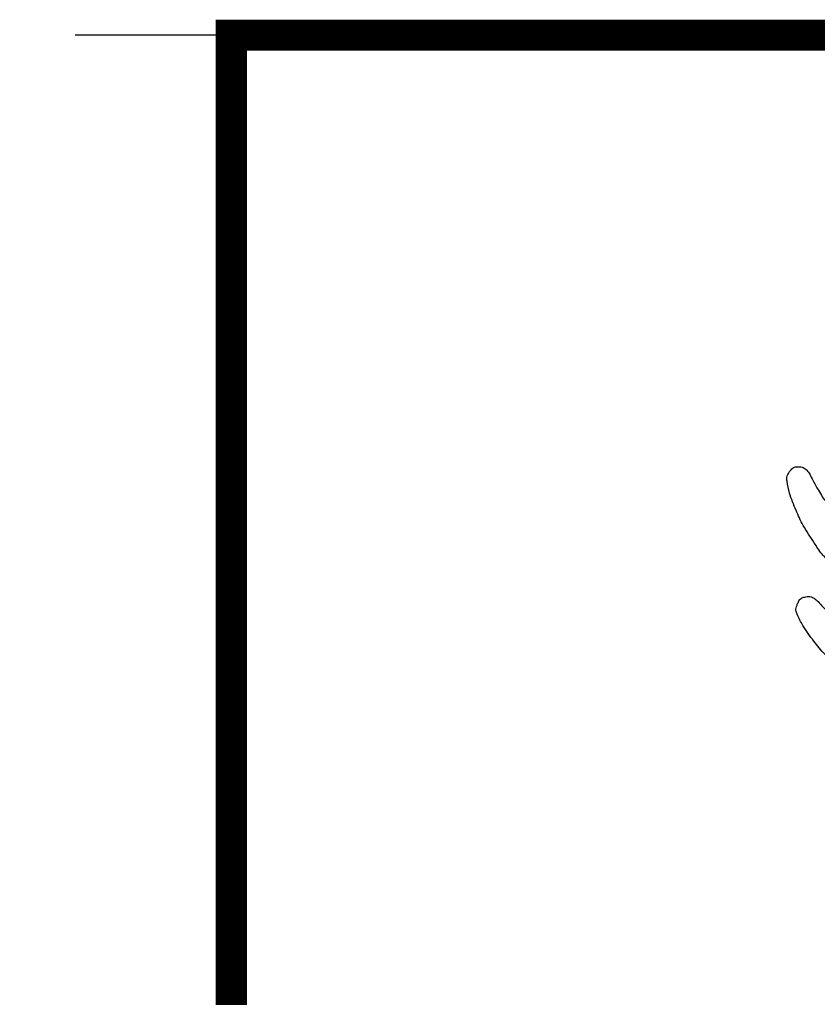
# Model space of a CAD drawing. Extents: x -2331248 to -1198620, y -977263 to -545844.
# Drawn here: x -1991271 to -1989673, y -850806 to -848847 of the extents above; entities that cross this region are included whole.
import ezdxf

# ---------------------------------------------------------------- set-up
doc = ezdxf.new("R2010")
doc.units = 0
doc.header["$LTSCALE"] = 1000
doc.header["$MEASUREMENT"] = 0
doc.linetypes.add('DASH', pattern=[0.35, 0.25, -0.1])
doc.layers.get('0').update_dxf_attribs({"linetype": 'CONTINUOUS'})
doc.layers.add('t图框', color=222, linetype='CONTINUOUS')

# ---------------------------------------------------------------- blocks, each defined once
blk = doc.blocks.new('ASDDA')
at = {"layer": 't图框', "linetype": 'DASH'}
blk.add_line((-295865.6, 3065618.5), (-315865.6, 3065618.5), dxfattribs=at)
at = {"layer": 't图框'}
blk.add_line((-273365.6, 3065618.5), (-295865.6, 3065618.5), dxfattribs=at)
at = {"layer": 't图框', "const_width": 50}
for points in [[(-295865.6, 3061618.5), (-295865.6, 3065618.5), (-273365.6, 3065618.5)], [(-295865.6, 3065618.5), (-295865.6, 3065618.5), (-295865.6, 3061618.5)]]:
    blk.add_lwpolyline(points, dxfattribs=at)
at = {"layer": 't图框'}
for points in [[(-294911.9, 3064869.2), (-294912.3, 3064869.4), (-294916.3, 3064873.9), (-294920.1, 3064878.9), (-294927.7, 3064891.9), (-294934.1, 3064903.7), (-294939.8, 3064914.7), (-294944.4, 3064922.1), (-294950.8, 3064926.9), (-294957.9, 3064927.6), (-294965.2, 3064927.7), (-294969.9, 3064923.2), (-294974, 3064917.9), (-294977.7, 3064911.8), (-294976.1, 3064900.1), (-294972.5, 3064882.1), (-294962.7, 3064858.6), (-294950.8, 3064831.3), (-294934.8, 3064809.2), (-294922.6, 3064788.4), (-294909.4, 3064776.8), (-294899.2, 3064766.7), (-294890, 3064759.6), (-294881.5, 3064758.7), (-294875.2, 3064757.2), (-294869.4, 3064761.8), (-294860.2, 3064768.7), (-294853.3, 3064784.9), (-294842.6, 3064804.5), (-294832.8, 3064828.2), (-294826.3, 3064853.3), (-294817.9, 3064874.1), (-294813.9, 3064891.3), (-294812.6, 3064903.8), (-294814.4, 3064913.6), (-294820.5, 3064917.9), (-294826.8, 3064918.1), (-294833.4, 3064917.2), (-294839.4, 3064909), (-294845.9, 3064897.5), (-294854.1, 3064883.7), (-294861.2, 3064871.6), (-294867.5, 3064862.3), (-294875, 3064856.9), (-294881.7, 3064853.5), (-294888.2, 3064852.2), (-294895.1, 3064853.7), (-294902.7, 3064857.1), (-294908, 3064863.1), (-294910.5, 3064867.7), (-294911.7, 3064868.9), (-294911.9, 3064869.2)], [(-294886.5, 3064672.8), (-294886.9, 3064673), (-294892.1, 3064676.4), (-294897.2, 3064680.4), (-294908.2, 3064691.4), (-294917.6, 3064701.5), (-294926.2, 3064711), (-294932.6, 3064717.2), (-294940.4, 3064720.3), (-294947.6, 3064719.1), (-294954.9, 3064717.3), (-294958.4, 3064711.6), (-294961.1, 3064705.2), (-294963.3, 3064698.2), (-294958.6, 3064687), (-294950.2, 3064669.9), (-294934.3, 3064649.1), (-294915.4, 3064624.9), (-294893.6, 3064607), (-294876.1, 3064589.4), (-294859.8, 3064581.3), (-294847, 3064574), (-294836, 3064569.2), (-294827.3, 3064570.5), (-294820.6, 3064570.7), (-294816, 3064576.9), (-294808.6, 3064586.1), (-294805.9, 3064604.1), (-294800.4, 3064626.4), (-294796.8, 3064652.7), (-294796.9, 3064679.3), (-294793.9, 3064702.3), (-294794.4, 3064720.5), (-294796.4, 3064733.3), (-294800.8, 3064742.6), (-294808, 3064745.3), (-294814.3, 3064743.9), (-294820.7, 3064741.3), (-294824.5, 3064731.5), (-294828, 3064718.3), (-294832.6, 3064702.5), (-294836.5, 3064688.5), (-294840.4, 3064677.5), (-294846.4, 3064670.2), (-294852.3, 3064665.1), (-294858.4, 3064662.1), (-294865.6, 3064661.7), (-294874.2, 3064663.2), (-294881, 3064667.8), (-294884.7, 3064671.7), (-294886.2, 3064672.7), (-294886.5, 3064672.8)]]:
    blk.add_open_spline(points, degree=3, knots=[13.077213, 13.077213, 13.077213, 13.077213, 13.120526, 13.560263, 14.011793, 14.691864, 15.094349, 15.38576, 15.650406, 15.951091, 16.170089, 16.426599, 16.623019, 16.932745, 17.173585, 17.897756, 18.998414, 19.984356, 21.206376, 22.026155, 22.651219, 23.14138, 23.642442, 23.881721, 24.094079, 24.321994, 24.651393, 25.387501, 26.19836, 27.15922, 28.228555, 29.073063, 29.655064, 30.184934, 30.476632, 30.707368, 30.947902, 31.171247, 31.411907, 32.016305, 32.678016, 33.180541, 33.586718, 33.920223, 34.188456, 34.423672, 34.634205, 34.965314, 35.339812, 35.497413, 35.533576, 35.533576, 35.533576, 35.533576], dxfattribs=at)

msp = doc.modelspace()

# ---------------------------------------------------------------- block references
at = {"lineweight": -3, "xscale": 1.250016957928892, "yscale": 1.250016958278138, "zscale": 1.250016957604765}
msp.add_blockref('ASDDA', (-1621009.9, -4680952.9), dxfattribs=at)

doc.saveas('drawing.dxf')
